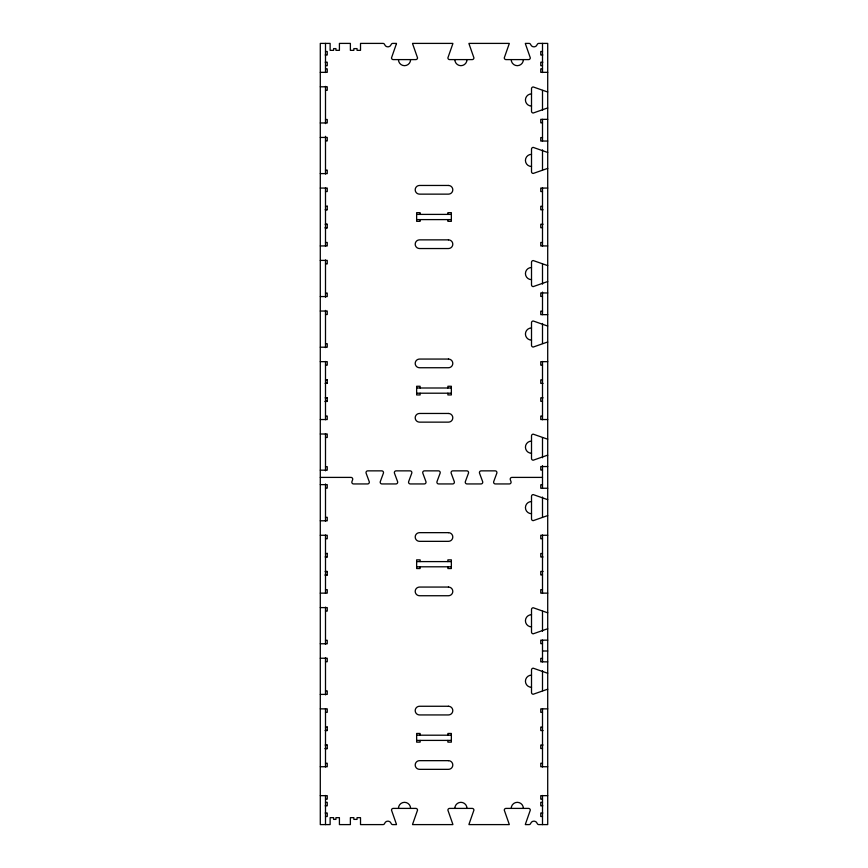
<?xml version="1.0" encoding="UTF-8"?>
<svg xmlns="http://www.w3.org/2000/svg" width="868" height="868" viewBox="0 0 868 868"><rect width="100%" height="100%" fill="white"/><g stroke="black" fill="none" stroke-linecap="round" stroke-linejoin="round"><path stroke-width="1.3" d="M325.5 51.505L327.236 51.505L327.236 54.977L325.174 54.977M542.5 51.505L540.764 51.505L540.764 54.977L542.826 54.977M325.174 62.203L327.236 62.203L327.236 65.675L325.5 65.675M542.826 62.203L540.764 62.203L540.764 65.675L542.5 65.675M325.5 68.865L327.236 68.865L327.236 72.337L320.292 72.337M542.5 68.865L540.764 68.865L540.764 72.337L547.708 72.337M320.292 86.8L327.236 86.8L327.236 90.272L325.5 90.272M547.708 119.35L540.764 119.35L540.764 122.822L542.5 122.822M325.5 119.491L327.236 119.491L327.236 122.963L320.292 122.963M320.292 137.437L327.236 137.437L327.236 140.909L325.5 140.909M542.5 137.578L540.764 137.578L540.764 141.05L547.708 141.05M325.5 170.128L327.236 170.128L327.236 173.6L320.292 173.6M320.292 188.063L327.236 188.063L327.236 191.535L325.5 191.535M547.708 188.063L540.764 188.063L540.764 191.535L542.5 191.535M325.5 206.291L327.236 206.291M542.5 206.291L540.764 206.291L540.764 209.763L543.075 209.763M325.5 209.622L327.236 209.622M325.174 209.763L327.236 209.763L327.236 206.15M416.64 214.396L451.36 214.396M416.64 219.604L451.36 219.604M325.174 224.237L327.236 224.237L327.236 227.85L324.925 227.85M543.075 224.237L540.764 224.237L540.764 227.709L542.5 227.709M325.5 224.378L327.236 224.378M325.5 227.709L327.236 227.709M325.5 242.465L327.236 242.465L327.236 245.937L320.292 245.937M542.5 242.465L540.764 242.465L540.764 245.937L547.708 245.937M320.292 260.4L327.236 260.4L327.236 263.872L325.5 263.872M547.708 292.95L540.764 292.95L540.764 296.422L542.5 296.422M325.5 293.091L327.236 293.091L327.236 296.563L320.292 296.563M320.292 311.037L327.236 311.037L327.236 314.509L325.5 314.509M542.5 311.178L540.764 311.178L540.764 314.65L547.708 314.65M325.5 343.728L327.236 343.728L327.236 347.2L320.292 347.2M320.292 361.663L327.236 361.663L327.236 365.135L325.5 365.135M547.708 361.663L540.764 361.663L540.764 365.135L542.5 365.135M325.5 379.891L327.236 379.891M542.5 379.891L540.764 379.891L540.764 383.363L543.075 383.363M325.5 383.222L327.236 383.222M325.174 383.363L327.236 383.363L327.236 379.75M416.64 387.996L451.36 387.996M416.64 393.204L451.36 393.204M325.174 397.837L327.236 397.837L327.236 401.45L324.925 401.45M543.075 397.837L540.764 397.837L540.764 401.309L542.5 401.309M325.5 397.978L327.236 397.978M325.5 401.309L327.236 401.309M325.5 416.065L327.236 416.065L327.236 419.537L320.292 419.537M542.5 416.065L540.764 416.065L540.764 419.537L547.708 419.537M320.292 434L327.236 434L327.236 437.472L325.5 437.472M547.708 466.55L540.764 466.55L540.764 470.022L542.5 470.022M325.5 466.691L327.236 466.691L327.236 470.163L320.292 470.163M320.292 477.4L350.998 477.4A1.736 1.736 0 0 1 352.625 479.733L351.898 481.707A1.736 1.736 0 0 0 353.569 483.943L367.598 483.943A1.736 1.736 0 0 0 369.258 481.707L366.079 473.093A1.736 1.736 0 0 1 367.739 470.857L381.779 470.857A1.736 1.736 0 0 1 383.439 473.093L380.26 481.707A1.736 1.736 0 0 0 381.92 483.943L395.949 483.943A1.736 1.736 0 0 0 397.62 481.707L394.43 473.093A1.736 1.736 0 0 1 396.101 470.857L410.13 470.857A1.736 1.736 0 0 1 411.79 473.093L408.611 481.707A1.736 1.736 0 0 0 410.271 483.943L424.311 483.943A1.736 1.736 0 0 0 425.971 481.707L422.792 473.093A1.736 1.736 0 0 1 424.452 470.857L438.481 470.857A1.736 1.736 0 0 1 440.152 473.093L436.962 481.707A1.736 1.736 0 0 0 438.633 483.943L452.662 483.943A1.736 1.736 0 0 0 454.322 481.707L451.143 473.093A1.736 1.736 0 0 1 452.803 470.857L466.843 470.857A1.736 1.736 0 0 1 468.503 473.093L465.324 481.707A1.736 1.736 0 0 0 466.984 483.943L481.013 483.943A1.736 1.736 0 0 0 482.684 481.707L479.494 473.093A1.736 1.736 0 0 1 481.165 470.857L495.194 470.857A1.736 1.736 0 0 1 496.854 473.093L493.675 481.707A1.736 1.736 0 0 0 495.335 483.943L509.375 483.943A1.736 1.736 0 0 0 511.035 481.707L510.308 479.733A1.736 1.736 0 0 1 511.936 477.4L542.5 477.4M320.292 484.637L327.236 484.637L327.236 488.109L325.5 488.109M542.5 484.778L540.764 484.778L540.764 488.25L547.708 488.25M325.5 517.328L327.236 517.328L327.236 520.8L320.292 520.8M320.292 535.263L327.236 535.263L327.236 538.735L325.5 538.735M547.708 535.263L540.764 535.263L540.764 538.735L542.5 538.735M325.5 553.491L327.236 553.491M542.5 553.491L540.764 553.491L540.764 556.963L543.075 556.963M325.5 556.822L327.236 556.822M325.174 556.963L327.236 556.963L327.236 553.35M416.64 561.596L451.36 561.596M416.64 566.804L451.36 566.804M325.174 571.437L327.236 571.437L327.236 575.05L324.925 575.05M543.075 571.437L540.764 571.437L540.764 574.909L542.5 574.909M325.5 571.578L327.236 571.578M325.5 574.909L327.236 574.909M325.5 589.665L327.236 589.665L327.236 593.137L320.292 593.137M542.5 589.665L540.764 589.665L540.764 593.137L547.708 593.137M320.292 607.6L327.236 607.6L327.236 611.072L325.5 611.072M547.708 640.15L540.764 640.15L540.764 643.622L542.5 643.622M325.5 640.291L327.236 640.291L327.236 643.763L320.292 643.763M542.5 651L547.708 651M320.292 658.237L327.236 658.237L327.236 661.709L325.5 661.709M542.5 658.378L540.764 658.378L540.764 661.85L547.708 661.85M325.5 690.928L327.236 690.928L327.236 694.4L320.292 694.4M320.292 708.863L327.236 708.863L327.236 712.335L325.5 712.335M547.708 708.863L540.764 708.863L540.764 712.335L542.5 712.335M325.5 727.091L327.236 727.091M542.5 727.091L540.764 727.091L540.764 730.563L543.075 730.563M325.5 730.422L327.236 730.422M325.174 730.563L327.236 730.563L327.236 726.95M416.64 735.196L451.36 735.196M416.64 740.404L451.36 740.404M325.174 745.037L327.236 745.037L327.236 748.65L324.925 748.65M543.075 745.037L540.764 745.037L540.764 748.509L542.5 748.509M325.5 745.178L327.236 745.178M325.5 748.509L327.236 748.509M325.5 763.265L327.236 763.265L327.236 766.737L320.292 766.737M542.5 763.265L540.764 763.265L540.764 766.737L547.708 766.737M320.292 795.663L327.236 795.663L327.236 799.135L325.5 799.135M547.708 795.663L540.764 795.663L540.764 799.135L542.5 799.135M325.5 802.325L327.236 802.325L327.236 805.797L325.174 805.797M542.5 802.325L540.764 802.325L540.764 805.797L542.826 805.797M325.174 813.023L327.236 813.023L327.236 816.495L325.5 816.495M542.826 813.023L540.764 813.023L540.764 816.495L542.5 816.495M542.5 43.4L542.5 72.554M542.5 90.435L542.5 110.42M542.5 119.35L542.5 141.05M542.5 149.86L542.5 169.9M542.5 187.846L542.5 246.154M542.5 264.1L542.5 284.14M542.5 292.082L542.5 314.65M542.5 323.46L542.5 343.5M542.5 361.446L542.5 419.754M542.5 437.7L542.5 457.74M542.5 465.682L542.5 488.25M542.5 497.06L542.5 517.1M542.5 535.046L542.5 593.354M542.5 611.3L542.5 631.34M542.5 640.15L542.5 661.85M542.5 670.66L542.5 690.7M542.5 708.646L542.5 766.954M542.5 795.446L542.5 824.6M447.888 214.396L447.888 212.66L451.36 212.66L451.36 221.34L447.888 221.34L447.888 219.604M447.888 387.996L447.888 386.26L451.36 386.26L451.36 394.94L447.888 394.94L447.888 393.204M447.888 561.596L447.888 559.86L451.36 559.86L451.36 568.54L447.888 568.54L447.888 566.804M447.888 735.196L447.888 733.46L451.36 733.46L451.36 742.14L447.888 742.14L447.888 740.404M420.112 214.396L420.112 212.66L416.64 212.66L416.64 221.34L420.112 221.34L420.112 219.604M420.112 387.996L420.112 386.26L416.64 386.26L416.64 394.94L420.112 394.94L420.112 393.204M420.112 561.596L420.112 559.86L416.64 559.86L416.64 568.54L420.112 568.54L420.112 566.804M420.112 735.196L420.112 733.46L416.64 733.46L416.64 742.14L420.112 742.14L420.112 740.404M325.5 43.4L325.5 72.554M325.5 86.366L325.5 123.614M325.5 136.309L325.5 174.034M325.5 187.846L325.5 246.154M325.5 259.966L325.5 297.214M325.5 310.386L325.5 347.634M325.5 361.446L325.5 419.754M325.5 433.566L325.5 470.814M325.5 483.986L325.5 521.234M325.5 535.046L325.5 593.354M325.5 607.166L325.5 644.414M325.5 657.586L325.5 694.834M325.5 708.646L325.5 766.954M325.5 795.446L325.5 824.6M410.597 59.599A6.076 6.076 0 0 1 404.521 65.675A6.076 6.076 0 0 1 398.445 59.599M466.984 59.599A6.076 6.076 0 0 1 460.908 65.675A6.076 6.076 0 0 1 454.832 59.599M523.371 59.599A6.076 6.076 0 0 1 517.295 65.675A6.076 6.076 0 0 1 511.219 59.599M547.708 168.479A1.736 1.736 0 0 0 547.209 168.555L533.245 173.437A1.736 1.736 0 0 1 531.509 171.701L531.509 149.133A1.736 1.736 0 0 1 533.245 147.397L547.209 152.291A1.736 1.736 0 0 0 547.708 152.367M531.509 166.493A6.076 6.076 0 0 1 525.433 160.417A6.076 6.076 0 0 1 531.509 154.341M547.708 108.033A1.736 1.736 0 0 0 547.209 108.109L533.245 113.003A1.736 1.736 0 0 1 531.509 111.267L531.509 88.699A1.736 1.736 0 0 1 533.245 86.963L547.209 91.845A1.736 1.736 0 0 0 547.708 91.921M531.509 106.059A6.076 6.076 0 0 1 525.433 99.983A6.076 6.076 0 0 1 531.509 93.907M547.708 281.633A1.736 1.736 0 0 0 547.209 281.709L533.245 286.603A1.736 1.736 0 0 1 531.509 284.867L531.509 262.299A1.736 1.736 0 0 1 533.245 260.563L547.209 265.445A1.736 1.736 0 0 0 547.708 265.521M531.509 279.659A6.076 6.076 0 0 1 525.433 273.583A6.076 6.076 0 0 1 531.509 267.507M398.445 808.401A6.076 6.076 0 0 1 404.521 802.325A6.076 6.076 0 0 1 410.597 808.401M454.832 808.401A6.076 6.076 0 0 1 460.908 802.325A6.076 6.076 0 0 1 466.984 808.401M511.219 808.401A6.076 6.076 0 0 1 517.295 802.325A6.076 6.076 0 0 1 523.371 808.401M547.708 689.279A1.736 1.736 0 0 0 547.209 689.355L533.245 694.237A1.736 1.736 0 0 1 531.509 692.501L531.509 669.933A1.736 1.736 0 0 1 533.245 668.197L547.209 673.091A1.736 1.736 0 0 0 547.708 673.167M531.509 687.293A6.076 6.076 0 0 1 525.433 681.217A6.076 6.076 0 0 1 531.509 675.141M547.708 628.833A1.736 1.736 0 0 0 547.209 628.909L533.245 633.803A1.736 1.736 0 0 1 531.509 632.067L531.509 609.499A1.736 1.736 0 0 1 533.245 607.763L547.209 612.645A1.736 1.736 0 0 0 547.708 612.721M531.509 626.859A6.076 6.076 0 0 1 525.433 620.783A6.076 6.076 0 0 1 531.509 614.707M547.708 515.679A1.736 1.736 0 0 0 547.209 515.755L533.245 520.637A1.736 1.736 0 0 1 531.509 518.901L531.509 496.333A1.736 1.736 0 0 1 533.245 494.597L547.209 499.491A1.736 1.736 0 0 0 547.708 499.567M531.509 513.693A6.076 6.076 0 0 1 525.433 507.617A6.076 6.076 0 0 1 531.509 501.541M547.708 455.233A1.736 1.736 0 0 0 547.209 455.309L533.245 460.203A1.736 1.736 0 0 1 531.509 458.467L531.509 435.899A1.736 1.736 0 0 1 533.245 434.163L547.209 439.045A1.736 1.736 0 0 0 547.708 439.121M531.509 453.259A6.076 6.076 0 0 1 525.433 447.183A6.076 6.076 0 0 1 531.509 441.107M547.708 325.967A1.736 1.736 0 0 1 547.209 325.891L533.245 320.997A1.736 1.736 0 0 0 531.509 322.733L531.509 345.301A1.736 1.736 0 0 0 533.245 347.037L547.209 342.155A1.736 1.736 0 0 1 547.708 342.079M531.509 340.093A6.076 6.076 0 0 1 525.433 334.017A6.076 6.076 0 0 1 531.509 327.941M396.383 43.899L391.501 57.863A1.736 1.736 0 0 0 393.237 59.599L415.805 59.599A1.736 1.736 0 0 0 417.541 57.863L412.647 43.899A1.736 1.736 0 0 1 412.571 43.4L452.846 43.4A1.736 1.736 0 0 1 452.781 43.899L447.888 57.863A1.736 1.736 0 0 0 449.624 59.599L472.192 59.599A1.736 1.736 0 0 0 473.928 57.863L469.035 43.899A1.736 1.736 0 0 1 468.97 43.4L509.245 43.4A1.736 1.736 0 0 1 509.169 43.899L504.275 57.863A1.736 1.736 0 0 0 506.011 59.599L528.579 59.599A1.736 1.736 0 0 0 530.315 57.863L525.433 43.899A1.736 1.736 0 0 1 525.357 43.4L529.013 43.4A1.736 1.736 0 0 1 530.652 44.561A3.472 3.472 0 0 0 537.205 44.561A1.736 1.736 0 0 1 538.844 43.4L547.708 43.4L547.708 824.6L538.844 824.6A1.736 1.736 0 0 1 537.205 823.439A3.472 3.472 0 0 0 530.652 823.439A1.736 1.736 0 0 1 529.013 824.6L525.357 824.6A1.736 1.736 0 0 1 525.433 824.101L530.315 810.137A1.736 1.736 0 0 0 528.579 808.401L506.011 808.401A1.736 1.736 0 0 0 504.275 810.137L509.169 824.101A1.736 1.736 0 0 1 509.245 824.6L468.97 824.6A1.736 1.736 0 0 1 469.035 824.101L473.928 810.137A1.736 1.736 0 0 0 472.192 808.401L449.624 808.401A1.736 1.736 0 0 0 447.888 810.137L452.781 824.101A1.736 1.736 0 0 1 452.846 824.6L412.571 824.6A1.736 1.736 0 0 1 412.647 824.101L417.541 810.137A1.736 1.736 0 0 0 415.805 808.401L393.237 808.401A1.736 1.736 0 0 0 391.501 810.137L396.383 824.101A1.736 1.736 0 0 1 396.459 824.6L392.803 824.6A1.736 1.736 0 0 1 391.164 823.439A3.472 3.472 0 0 0 384.611 823.439A1.736 1.736 0 0 1 382.972 824.6L360.513 824.6L360.513 817.656L357.041 817.656L357.041 819.392L353.851 819.392L353.851 817.656L350.379 817.656L350.379 824.6L339.41 824.6L339.41 817.656L335.938 817.656L335.938 819.392L333.605 819.392L333.605 817.656L330.133 817.656L330.133 824.6L320.292 824.6L320.292 43.4L330.133 43.4L330.133 50.344L333.605 50.344L333.605 48.608L335.938 48.608L335.938 50.344L339.41 50.344L339.41 43.4L350.379 43.4L350.379 50.344L353.851 50.344L353.851 48.608L357.041 48.608L357.041 50.344L360.513 50.344L360.513 43.4L382.972 43.4A1.736 1.736 0 0 1 384.611 44.561A3.472 3.472 0 0 0 391.164 44.561A1.736 1.736 0 0 1 392.803 43.4L396.459 43.4A1.736 1.736 0 0 1 396.383 43.899M448.463 185.459L419.537 185.459A4.34 4.34 0 0 0 415.197 189.799A4.34 4.34 0 0 0 419.537 194.139L448.463 194.139A4.34 4.34 0 0 0 452.803 189.799A4.34 4.34 0 0 0 448.463 185.459M448.463 239.861L419.537 239.861A4.34 4.34 0 0 0 415.197 244.201A4.34 4.34 0 0 0 419.537 248.541L448.463 248.541A4.34 4.34 0 0 0 452.803 244.201A4.34 4.34 0 0 0 448.463 239.861M448.463 359.059L419.537 359.059A4.34 4.34 0 0 0 415.197 363.399A4.34 4.34 0 0 0 419.537 367.739L448.463 367.739A4.34 4.34 0 0 0 452.803 363.399A4.34 4.34 0 0 0 448.463 359.059M448.463 413.461L419.537 413.461A4.34 4.34 0 0 0 415.197 417.801A4.34 4.34 0 0 0 419.537 422.141L448.463 422.141A4.34 4.34 0 0 0 452.803 417.801A4.34 4.34 0 0 0 448.463 413.461M448.463 532.659L419.537 532.659A4.34 4.34 0 0 0 415.197 536.999A4.34 4.34 0 0 0 419.537 541.339L448.463 541.339A4.34 4.34 0 0 0 452.803 536.999A4.34 4.34 0 0 0 448.463 532.659M448.463 587.061L419.537 587.061A4.34 4.34 0 0 0 415.197 591.401A4.34 4.34 0 0 0 419.537 595.741L448.463 595.741A4.34 4.34 0 0 0 452.803 591.401A4.34 4.34 0 0 0 448.463 587.061M448.463 706.259L419.537 706.259A4.34 4.34 0 0 0 415.197 710.599A4.34 4.34 0 0 0 419.537 714.939L448.463 714.939A4.34 4.34 0 0 0 452.803 710.599A4.34 4.34 0 0 0 448.463 706.259M448.463 760.661L419.537 760.661A4.34 4.34 0 0 0 415.197 765.001A4.34 4.34 0 0 0 419.537 769.341L448.463 769.341A4.34 4.34 0 0 0 452.803 765.001A4.34 4.34 0 0 0 448.463 760.661"/></g></svg>
